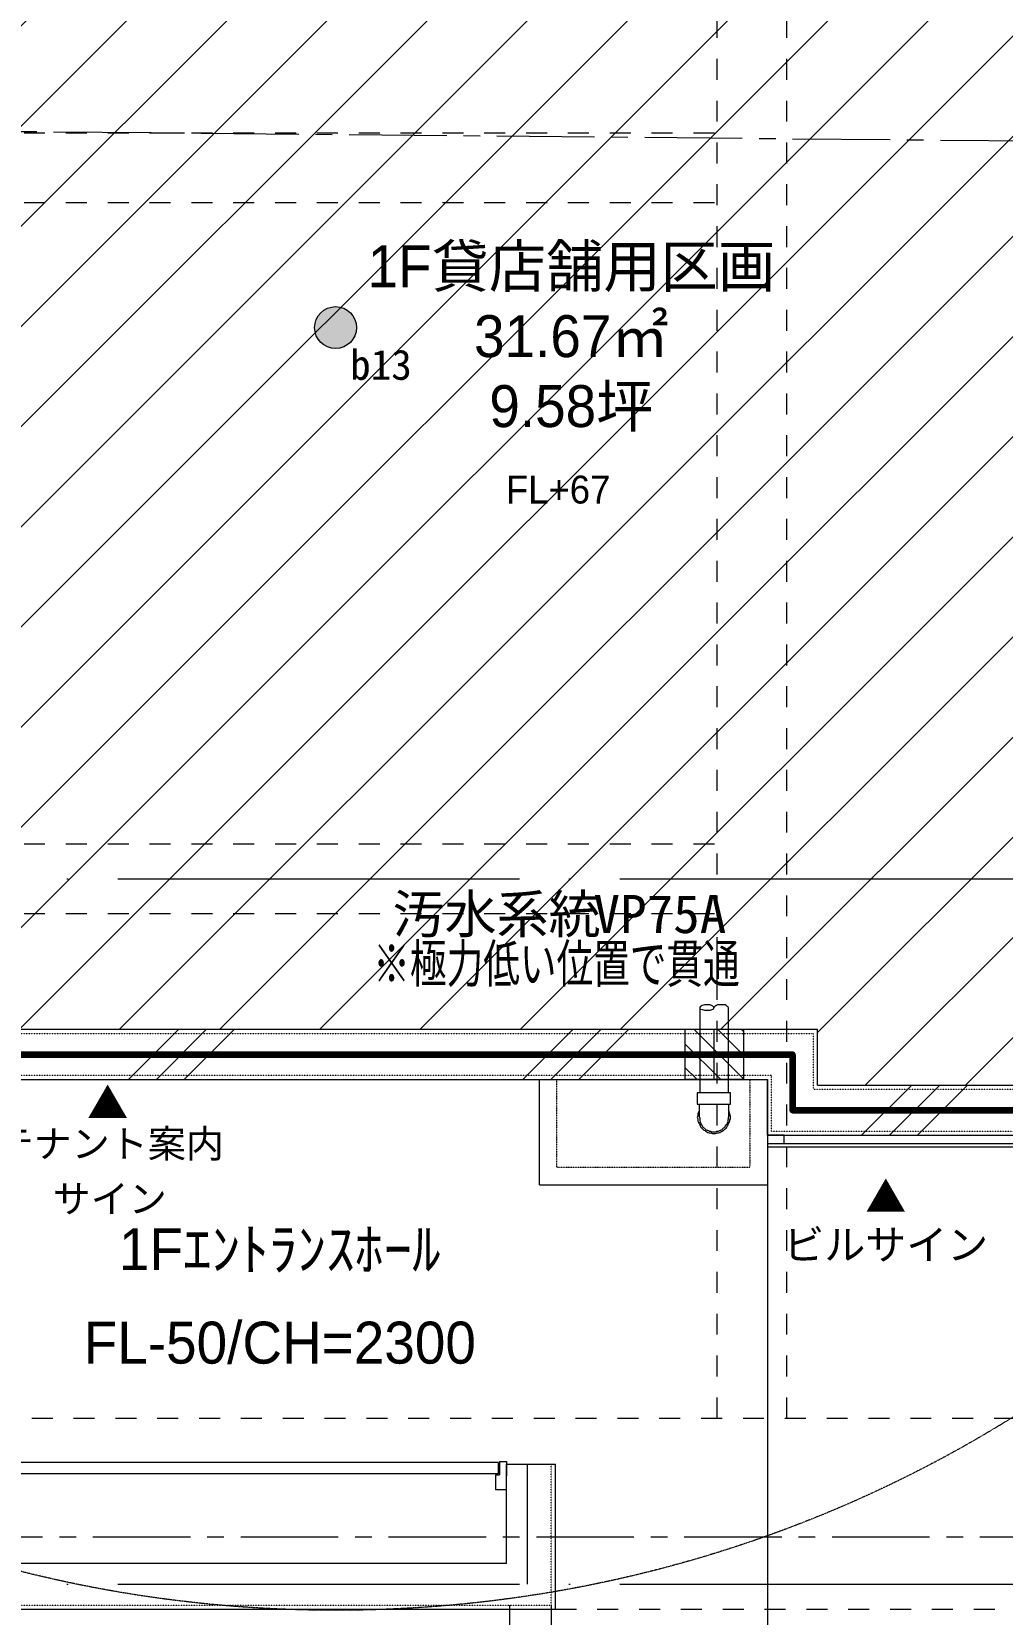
# Model space of a CAD drawing. Header units: millimetres. Extents: x 66582 to 239543, y 3715 to 66615.
# Drawn here: x 81535 to 85015, y 21828 to 27503 of the extents above; entities that cross this region are included whole.
import ezdxf

# ---------------------------------------------------------------- set-up
doc = ezdxf.new("R2010")
doc.units = ezdxf.units.MM
doc.set_wipeout_variables(frame=1)
for name, pattern in [('ACAD_ISO04W100', [30, 24, -3, 0, -3]), ('CENTER', [10.599999999999998, 7, -1.199999999999999, 1.199999999999999, -1.199999999999999]), ('DASHED1', [2.5, 1.25, -1.25]), ('GRAY', [0.2, 0.1, -0.1]), ('VW-01 短破線', [2.1161248, 1.0580624, -1.0580624]), ('ラインタイプ-35', [1.0580623999999998, 0.352679, -0.7053833999999999])]:
    doc.linetypes.add(name, pattern=pattern)
doc.layers.get('Defpoints').update_dxf_attribs({"color": 252})
for name, color, linetype, lineweight in [('1-0通芯', 2, 'ACAD_ISO04W100', 5), ('1-1 躯体', 6, 'Continuous', 18), ('1-12 天伏図', 1, 'Continuous', 13), ('1-18 敷地境界線', 6, 'Continuous', 20), ('1-4 金属建具類', 1, 'Continuous', 13), ('10-12 ハッチ', 50, 'Continuous', 13), ('2-9 室名', 150, 'Continuous', 13), ('5-1 換気ダクト', 80, 'Continuous', 9), ('6-4 排水管・通気管', 32, 'Continuous', 13), ('C-0 リースライン図', 11, 'Continuous', 30), ('C-7 排煙検証図', 181, 'Continuous', 13), ('非常照明_プロット', 7, 'Continuous', 5)]:
    doc.layers.add(name, color=color, linetype=linetype, lineweight=lineweight)
doc.styles.add('MS Gothic', font='MS Gothic.ttf', dxfattribs={"height": 1})
doc.styles.add('MSPゴシック', font='MS PGothic.ttf')
doc.styles.add('ＭＳ ゴシック', font='MS Gothic.ttf', dxfattribs={"bigfont": 'ＭＳ ゴシック'})

# ---------------------------------------------------------------- blocks, each defined once
blk = doc.blocks.new('グループ-1760')
at = {"layer": '非常照明_プロット', "linetype": 'Continuous', "lineweight": 0, "true_color": 0x00bb00, "transparency": 33554687}
h = blk.add_hatch(color=92, dxfattribs=at)
edge = h.paths.add_edge_path()
edge.add_arc((2864.116820892189, 39887.69071382548), 75, 0, 360)
at = {"layer": '非常照明_プロット', "color": 30, "linetype": 'Continuous', "lineweight": 5, "true_color": 0xff6633, "transparency": 33554687}
blk.add_circle((2864.116820892189, 39887.69071382548), 75, dxfattribs=at)
at = {"color": 255, "linetype": 'Continuous', "lineweight": 5, "transparency": 33554687}
blk.add_wipeout([(2916.556879468857, 39682.80086439082), (3128.223546135523, 39682.80086439082), (3128.223546135523, 39823.91197550193), (2916.556879468857, 39823.91197550193)], dxfattribs=at).dxf.layer = '非常照明_プロット'
at = {"layer": '非常照明_プロット', "color": 94, "linetype": 'VW-01 短破線', "lineweight": 18, "true_color": 0x00aa00, "transparency": 33554687}
blk.add_circle((2864.116820892189, 39887.69071382548), 4600, dxfattribs=at)
at = {"layer": '非常照明_プロット', "color": 94, "true_color": 0x00aa00, "transparency": 33554687, "insert": (2916.556879468857, 39753.35641994637), "char_height": 108.2219328703704, "attachment_point": 4, "line_spacing_factor": 0.7886394515406936, "style": 'ＭＳ ゴシック'}
blk.add_mtext('b13', dxfattribs=at)

msp = doc.modelspace()

# ---------------------------------------------------------------- hatches: boundary and pattern name
at = {"layer": '10-12 ハッチ', "true_color": 0xaaaaaa, "transparency": 33554687}
h = msp.add_hatch(dxfattribs=at)
h.set_pattern_fill('RC', color=253, scale=50, style=0, pattern_type=2)
h.set_pattern_definition([(45, (79104.27385106582, 63394.58026604172), (-707.1067811865476, 707.1067811865476), []), (45, (79204.27385106582, 63394.58026604172), (-707.1067811865476, 707.1067811865476), []), (45, (79304.27385106582, 63394.58026604172), (-707.1067811865476, 707.1067811865476), [])])
h.paths.add_polyline_path([(85182.68183198619, 29470.95719287249), (85857.68143198617, 29480.95709287252), (85857.68143198617, 29065.9573928725), (85872.68143198617, 29065.9573928725), (85872.68143198617, 29050.9573928725), (86022.68143198617, 29050.9573928725), (86022.68143198617, 29650.95719287249), (79274.68143198617, 29650.95719287249), (79274.68143198617, 29470.95719287249)])
h.paths.add_polyline_path([(85857.68143198617, 29060.95729287252), (85855.18163198618, 29050.9573928725), (85857.68143198617, 29050.9573928725)])
h.paths.add_polyline_path([(71247.27385106582, 29650.95719287249), (71247.27385106582, 25450.67271244257), (71269.11696162084, 25450.67271244257), (71269.11696162084, 24913.69058351016), (71247.27385106582, 24913.69058351016), (71247.27385106582, 23275.95719287251), (72567.68163198618, 23275.95719287251), (72567.68163198618, 22470.9569928725), (72567.68183198616, 22470.9569928725), (72747.68163198618, 22470.9569928725), (72747.68163198618, 22543.45719287251), (73047.68163198615, 22543.45719287251), (73047.68143198614, 22543.45719287251), (73047.68143198614, 22708.45719287251), (73047.68163198615, 22708.45719287251), (72732.68163198618, 22708.45719287251), (72732.68163198618, 23760.95719287251), (73047.68163198615, 23760.95719287251), (73047.68143198614, 23760.95719287251), (73047.68143198614, 23910.95719287251), (73047.68163198618, 23910.95719287251), (72567.68163198618, 23910.95719287251), (72567.68163198618, 23425.95719287251), (71427.27385106582, 23425.95719287251), (71427.27385106582, 29470.95719287249), (72567.68183198616, 29470.95719287249), (72567.68183198616, 29050.9573928725), (73047.68143198614, 29050.9573928725), (73047.68143198614, 29050.95719287249), (73047.68143198614, 29470.95719287249), (77877.68183198619, 29470.95719287249), (77877.68183198619, 29050.9573928725), (78357.68143198617, 29050.9573928725), (78357.68143198617, 29470.95719287249), (78467.68143198617, 29470.95719287249), (78467.68143198617, 29650.95719287249)])
h.paths.add_polyline_path([(72607.68183198616, 29437.11089287252), (72607.68183198616, 29144.8034928725), (72607.68183198616, 29090.9573928725), (72661.52793198619, 29090.9573928725), (72953.83533198618, 29090.9573928725), (73007.68143198614, 29090.9573928725), (73007.68143198614, 29144.8034928725), (73007.68143198614, 29437.11089287252), (73007.68143198614, 29490.95699287251), (72953.83533198618, 29490.95699287251), (72661.52793198619, 29490.95699287251), (72607.68183198616, 29490.95699287251)], flags=16)
h.paths.add_polyline_path([(72623.06643198615, 29437.11089287252), (72623.06643198615, 29144.8034928725), (72623.06643198615, 29106.34199287252), (72661.52793198619, 29106.34199287252), (72953.83533198618, 29106.34199287252), (72992.29683198615, 29106.34199287252), (72992.29683198615, 29144.8034928725), (72992.29683198615, 29437.11089287252), (72992.29683198615, 29475.57239287252), (72953.83533198618, 29475.57239287252), (72661.52793198619, 29475.57239287252), (72623.06643198615, 29475.57239287252)], flags=0)
h.paths.add_polyline_path([(77917.68183198619, 29437.11089287252), (77917.68183198619, 29144.8034928725), (77917.68183198619, 29090.9573928725), (77971.52793198622, 29090.9573928725), (78263.8353319862, 29090.9573928725), (78317.68143198617, 29090.9573928725), (78317.68143198617, 29144.8034928725), (78317.68143198617, 29437.11089287252), (78317.68143198617, 29490.95699287251), (78263.8353319862, 29490.95699287251), (77971.52793198622, 29490.95699287251), (77917.68183198619, 29490.95699287251)], flags=16)
h.paths.add_polyline_path([(77933.06643198618, 29437.11089287252), (77933.06643198618, 29144.8034928725), (77933.06643198618, 29106.34199287252), (77971.52793198622, 29106.34199287252), (78263.8353319862, 29106.34199287252), (78302.29683198618, 29106.34199287252), (78302.29683198618, 29144.8034928725), (78302.29683198618, 29437.11089287252), (78302.29683198618, 29475.57239287252), (78263.8353319862, 29475.57239287252), (77971.52793198622, 29475.57239287252), (77933.06643198618, 29475.57239287252)], flags=0)
h.paths.add_polyline_path([(71269.11696162084, 24913.69058351016), (71269.11696162084, 25450.67271244257), (71247.27385106582, 25450.67271244257), (71247.27385106582, 24913.69058351016)])
h.paths.add_polyline_path([(73842.68163198618, 23760.95719287251), (77877.68183198619, 23760.95719287251), (77877.68183198619, 23910.95719287251), (73842.68163198618, 23910.95719287251)])
h.paths.add_polyline_path([(77877.68183198619, 23910.95719287251), (77877.68183198619, 23760.95719287251), (78357.68143198617, 23760.95719287251), (78357.68143198617, 23910.95719287251)])
h.paths.add_polyline_path([(78357.68143198617, 23910.95719287251), (78357.68143198617, 23760.95719287251), (78357.68143198617, 23745.95719287251), (84172.68163198617, 23745.95719287251), (84172.68163198617, 23545.95719287251), (85862.68163198618, 23545.95719287251), (85862.68163198618, 21990.95739287251), (85377.68183198619, 21990.95739287251), (85367.68163198618, 21990.95739287251), (85367.68163198618, 22765.95719287251), (85217.68163198618, 22765.95719287251), (85217.68163198618, 21855.95719287251), (86012.68163198618, 21855.95719287251), (86012.68163198618, 23725.95719287251), (84352.68163198617, 23725.95719287251), (84352.68163198617, 23925.95719287251), (78357.68143198617, 23925.95719287251)])

# ---------------------------------------------------------------- linework, layer by layer
at = {"layer": '1-0通芯', "ltscale": 60, "transparency": 33554687}
for p, q in [((71312.68163198618, 23835.9571928725), (84262.68163198618, 23835.9571928725)), ((71312.68163198618, 23835.9571928725), (84262.68163198618, 23835.9571928725)), ((84262.68163198618, 23635.9571928725), (84262.68163198618, 23835.9571928725)), ((84262.68163198618, 23635.9571928725), (84262.68163198618, 23835.9571928725)), ((84262.68163198618, 23635.9571928725), (90458.21951444978, 23635.9571928725)), ((84262.68163198618, 23635.9571928725), (90458.21951444978, 23635.9571928725)), ((83312.68163198618, 21935.9571928725), (83312.68163198618, 22365.9571928725)), ((83312.68163198618, 21935.9571928725), (83312.68163198618, 22365.9571928725)), ((69243.00486318154, 21935.9571928725), (88529.30997638889, 21935.9571928725)), ((69243.00486318154, 21935.9571928725), (88529.30997638889, 21935.9571928725))]:
    msp.add_line(p, q, dxfattribs=at)
at = {"layer": '1-1 躯体'}
for p, q in [((73842.68163198618, 23925.9571928725), (84352.68163198617, 23925.9571928725)), ((84352.68163198617, 23725.9571928725), (84352.68163198617, 23925.9571928725)), ((73842.68163198618, 23745.9571928725), (84172.68163198617, 23745.9571928725)), ((83355.18163198617, 23368.4571928725), (83355.18163198617, 23745.9571928725)), ((84172.68163198617, 23545.9571928725), (84172.68163198617, 23745.9571928725)), ((84172.68163198617, 23745.9571928725), (84172.68163198617, 23368.4571928725)), ((84352.68163198617, 23725.9571928725), (86027.68163198618, 23725.9571928725)), ((84172.68163198617, 23545.9571928725), (85862.68163198618, 23545.9571928725)), ((84172.68163198617, 23515.9571928725), (85202.68163198618, 23515.9571928725)), ((84172.68163198617, 23503.9571928725), (85202.68163198618, 23503.9571928725)), ((83355.18163198617, 23368.4571928725), (84172.68163198617, 23368.4571928725)), ((83237.68163198618, 22365.9571928725), (83412.68163198618, 22365.9571928725)), ((83237.68163198618, 22010.9571928725), (83237.68163198618, 22365.9571928725)), ((83412.68163198618, 21845.9571928725), (83412.68163198618, 22365.9571928725)), ((78487.68163198618, 22010.9571928725), (83237.68163198618, 22010.9571928725)), ((83247.68163198618, 21860.9571928725), (83247.68163198618, 20760.9571928725)), ((83397.68163198618, 21860.9571928725), (83397.68163198618, 20610.9571928725)), ((78502.68163198618, 21845.9571928725), (83412.68163198618, 21845.9571928725))]:
    msp.add_line(p, q, dxfattribs=at)
at = {"layer": '1-1 躯体', "linetype": 'ラインタイプ-35'}
for p, q in [((73842.68163198618, 23910.9571928725), (84337.68163198617, 23910.9571928725)), ((84337.68163198617, 23710.9571928725), (84337.68163198617, 23910.9571928725)), ((73842.68163198618, 23760.9571928725), (84187.68163198617, 23760.9571928725)), ((84187.68163198617, 23560.9571928725), (84187.68163198617, 23760.9571928725)), ((84337.68163198617, 23710.9571928725), (86012.68163198618, 23710.9571928725)), ((84187.68163198617, 23560.9571928725), (85862.68163198618, 23560.9571928725)), ((83397.68163198618, 21860.9571928725), (83397.68163198618, 22365.9571928725)), ((78487.68163198618, 21860.9571928725), (83397.68163198618, 21860.9571928725))]:
    msp.add_line(p, q, dxfattribs=at)
at = {"layer": '1-1 躯体', "linetype": 'GRAY', "ltscale": 5}
for p, q in [((83417.68163198617, 23430.9571928725), (83417.68163198617, 23745.9571928725)), ((84110.18163198617, 23745.9571928725), (84110.18163198617, 23430.9571928725)), ((83417.68163198617, 23430.9571928725), (84110.18163198617, 23430.9571928725))]:
    msp.add_line(p, q, dxfattribs=at)
at = {"layer": '1-1 躯体', "color": 253, "true_color": 0xaaaaaa}
msp.add_line((84172.68163198617, 23545.9571928725), (84172.68163198617, 19845.9571928725), dxfattribs=at)
at = {"layer": '1-1 躯体'}
msp.add_lwpolyline([(84172.68163198617, 23545.9571928725), (84172.68163198617, 23515.9571928725), (84232.68163198617, 23515.9571928725), (84232.68163198617, 23545.9571928725)], close=True, dxfattribs=at)
at = {"layer": '1-12 天伏図', "linetype": 'DASHED1', "ltscale": 60, "transparency": 33554687}
for p, q in [((78535.18163198618, 22530.9571928725), (85202.68163198618, 22530.9571928725)), ((83412.68163198618, 21845.9571928725), (85202.68163198618, 21845.9571928725))]:
    msp.add_line(p, q, dxfattribs=at)
at = {"layer": '1-18 敷地境界線', "color": 10, "linetype": 'CENTER', "ltscale": 50}
for p, q in [((88852.54079061028, 27075.1369101507), (73787.3265249204, 27217.33131623756)), ((73804.3167980299, 22106.17387391531), (90228.69765180058, 22106.17387391531))]:
    msp.add_line(p, q, dxfattribs=at)
at = {"layer": '1-4 金属建具類'}
for p, q in [((83207.34829865293, 22371.9571327682), (80438.68163198618, 22371.9571327682)), ((83207.34829865293, 22371.9571928725), (83207.34829865293, 22331.95719287203)), ((83212.68163198618, 22375.9571928725), (83237.68163198618, 22375.9571928725)), ((83212.68163198618, 22375.9571928725), (83212.68163198618, 22327.9571928725)), ((83212.68163198615, 22375.95716677377), (83237.68163198615, 22375.95716677377)), ((83212.68163198615, 22375.95716677377), (83212.68163198615, 22327.95716677377)), ((83237.68163198618, 22375.9571928725), (83237.68163198618, 22362.62369402436)), ((83237.68163198615, 22375.95716677377), (83237.68163198615, 22362.62366792563)), ((83237.68163198618, 22365.9571928725), (83237.68163198618, 22323.9571928725)), ((83207.34829865293, 22331.9571327682), (80438.68163198618, 22331.9571327682)), ((83197.68163198618, 22327.9571928725), (83197.68163198618, 22275.9571928725)), ((83197.68163198618, 22327.9571928725), (83212.68163198618, 22327.9571928725)), ((83197.68163198615, 22327.95716677377), (83197.68163198615, 22275.95716677377)), ((83197.68163198615, 22327.95716677377), (83212.68163198615, 22327.95716677377)), ((83197.68163198618, 22275.9571928725), (83237.68163198618, 22275.9571928725)), ((83197.68163198615, 22275.95716677377), (83237.68163198615, 22275.95716677377)), ((83237.68163198618, 22275.9571928725), (83237.68163198618, 22289.29069172063)), ((83237.68163198615, 22275.95716677377), (83237.68163198615, 22289.29066562191))]:
    msp.add_line(p, q, dxfattribs=at)
at = {"layer": 'Defpoints'}
msp.add_lwpolyline([(80462.67671964571, 29585.95719287249), (80462.67671964571, 23835.9571928725), (84262.68163198618, 23835.9571928725), (84262.68163198618, 23635.9571928725), (85912.68163198618, 23635.9571928725), (85912.68163198618, 29585.95719287249)], close=True, dxfattribs=at)

# ---------------------------------------------------------------- texts
at = {"layer": '2-9 室名', "ltscale": 80, "char_height": 150.4817708333333, "attachment_point": 2, "line_spacing_factor": 0.9998676022772409, "style": 'MSPゴシック'}
for s, insert in [('1F貸店舗用区画\\P31.67㎡\\P9.58坪', (83469.78787811697, 26737.55380105416)), ('1Fｴﾝﾄﾗﾝｽﾎｰﾙ', (82424.51822913653, 23212.50524503533)), ('FL-50/CH=2300', (82424.51822913653, 22877.38857836867))]:
    msp.add_mtext(s, dxfattribs=dict(at, insert=insert))
at = {"layer": '2-9 室名', "color": 7, "ltscale": 80, "insert": (83422.27980832098, 25911.2523641118), "char_height": 100, "attachment_point": 2, "line_spacing_factor": 0.9998676022772409, "style": 'MSPゴシック'}
msp.add_mtext('FL+67', dxfattribs=at)
at = {"layer": '2-9 室名', "transparency": 33554687, "char_height": 107.6707175925926, "attachment_point": 2, "line_spacing_factor": 1.184259221185082, "style": 'MSPゴシック'}
for s, insert in [('▲', (81807.323843612, 23714.02534089974)), ('\\H0.9287576254x;テナント案内\\Pサイン', (81814.87838748036, 23565.55677493431)), ('▲', (84597.07042350221, 23377.25536006582)), ('ビルサイン', (84597.07042350221, 23207.25536006582))]:
    msp.add_mtext(s, dxfattribs=dict(at, insert=insert))

# ---------------------------------------------------------------- next in the draw order: block references
at = {"layer": '非常照明_プロット', "color": 7, "transparency": 33554687}
msp.add_blockref('グループ-1760', (79760.31853031713, -13445.38515722208), dxfattribs=at)

# ---------------------------------------------------------------- next in the draw order: hatches: boundary and pattern name
at = {"layer": 'C-7 排煙検証図', "transparency": 33554636}
h = msp.add_hatch(dxfattribs=at)
h.set_pattern_fill('ANSI31', color=220, scale=80)
h.set_pattern_definition([(45, (36904.27385106582, 63394.58026604171), (-179.6051224213831, 179.6051224213831), [])])
h.paths.add_polyline_path([(80520.17671964572, 23925.9571928725), (84352.68163198618, 23925.9571928725), (84352.68163198618, 23725.9571928725), (85977.68143198617, 23725.9571928725), (85977.68143198617, 29050.95739287251), (85377.68183198619, 29050.95739287251), (85377.68183198619, 29470.95719287251), (80520.17671964572, 29470.95719287251)])

# ---------------------------------------------------------------- next in the draw order: linework, layer by layer
at = {"layer": '1-0通芯', "ltscale": 60, "transparency": 33554687}
msp.add_line((69243.00486318154, 24465.9571928725), (88529.30997638889, 24465.9571928725), dxfattribs=at)
at = {"layer": '1-12 天伏図', "linetype": 'DASHED1', "ltscale": 60, "transparency": 33554687}
for p, q in [((83992.68163198623, 22530.9571928725), (83992.68163198623, 29050.95719287249)), ((84242.68163198623, 22530.9571928725), (84242.68163198623, 29050.95719287249))]:
    msp.add_line(p, q, dxfattribs=at)
for points in [[(78357.68143198617, 27140.9571928725), (83992.68163198623, 27140.9571928725)], [(78357.68143198617, 26890.9571928725), (83992.68163198623, 26890.9571928725)], [(78357.68143198617, 24590.9571928725), (83992.68163198623, 24590.9571928725)], [(78357.68143198617, 24340.9571928725), (83992.68163198623, 24340.9571928725)]]:
    msp.add_lwpolyline(points, dxfattribs=at)
at = {"layer": '5-1 換気ダクト', "color": 92, "linetype": 'Continuous', "lineweight": 20, "true_color": 0x00c000}
for p, q in [((83929.88155228412, 24002.70832996346), (83929.88155228412, 23697.90781777678)), ((84033.59722692818, 23697.90781777678), (84033.59722692818, 24002.70832996346)), ((84039.94696845065, 23697.90781777678), (83921.41523025415, 23697.90781777678)), ((83921.41523025415, 23697.90781777678), (83921.41523025415, 23657.69171154212)), ((84039.94696845065, 23657.69171154212), (84039.94696845065, 23697.90781777678)), ((83921.41523025415, 23657.69171154212), (84039.94696845065, 23657.69171154212)), ((83923.53073416933, 23615.35794820764), (83921.41523025415, 23609.00820668516)), ((83925.64839126913, 23628.05850784491), (83923.53073416933, 23623.82534682993)), ((83923.53073416933, 23623.82534682993), (83923.53073416933, 23619.59110922262)), ((83923.53073416933, 23619.59110922262), (83923.53073416933, 23615.35794820764)), ((83927.7638951843, 23632.29166885989), (83925.64839126913, 23628.05850784491)), ((83927.7638951843, 23657.69171154212), (83927.7638951843, 23611.12478719265)), ((83927.7638951843, 23636.52482987488), (83927.7638951843, 23632.29166885989)), ((83927.7638951843, 23611.12478719265), (83929.88155228412, 23606.89054958535)), ((84033.59722692818, 23657.69171154212), (84033.59722692818, 23611.12478719265)), ((84035.714884028, 23632.29166885989), (84033.59722692818, 23636.52482987488)), ((84033.59722692818, 23606.89054958535), (84033.59722692818, 23611.12478719265)), ((84035.714884028, 23628.05850784491), (84035.714884028, 23632.29166885989)), ((84037.83146453548, 23623.82534682993), (84035.714884028, 23628.05850784491)), ((84037.83146453548, 23619.59110922262), (84037.83146453548, 23623.82534682993)), ((84039.94696845065, 23615.35794820764), (84037.83146453548, 23619.59110922262)), ((84039.94696845065, 23609.00820668516), (84039.94696845065, 23615.35794820764)), ((83921.41523025415, 23609.00820668516), (83923.53073416933, 23604.77504567018)), ((83923.53073416933, 23604.77504567018), (83923.53073416933, 23600.54080806288)), ((83923.53073416933, 23600.54080806288), (83923.53073416933, 23596.30764704789)), ((83923.53073416933, 23596.30764704789), (83925.64839126913, 23592.07448603291)), ((83925.64839126913, 23592.07448603291), (83927.7638951843, 23587.84078672176)), ((83927.7638951843, 23587.84078672176), (83929.88155228412, 23583.60816400294)), ((83929.88155228412, 23606.89054958535), (83929.88155228412, 23604.77504567018)), ((83929.88155228412, 23604.77504567018), (83929.88155228412, 23600.54080806288)), ((83929.88155228412, 23600.54080806288), (83929.88155228412, 23598.42476585155)), ((83929.88155228412, 23598.42476585155), (83931.9981327916, 23594.1910665404)), ((83929.88155228412, 23583.60816400294), (83931.9981327916, 23579.37500298796)), ((83931.9981327916, 23594.1910665404), (83931.9981327916, 23592.07448603291)), ((83931.9981327916, 23592.07448603291), (83934.11363670678, 23587.84078672176)), ((83931.9981327916, 23579.37500298796), (83934.11363670678, 23575.14184197297)), ((83934.11363670678, 23587.84078672176), (83934.11363670678, 23585.7252828066)), ((83934.11363670678, 23585.7252828066), (83936.2312938066, 23583.60816400294)), ((83934.11363670678, 23575.14184197297), (83938.34787431409, 23570.90868095799)), ((83936.2312938066, 23583.60816400294), (83938.34787431409, 23579.37500298796)), ((83938.34787431409, 23579.37500298796), (83940.46445482157, 23577.25734588815)), ((83938.34787431409, 23570.90868095799), (83940.46445482157, 23568.79156215434)), ((83940.46445482157, 23577.25734588815), (83942.58103532907, 23575.14184197297)), ((83940.46445482157, 23568.79156215434), (83944.69869242888, 23564.55893943552)), ((83942.58103532907, 23575.14184197297), (83944.69869242888, 23573.02418487316)), ((83944.69869242888, 23573.02418487316), (83946.81419634406, 23570.90868095799)), ((83944.69869242888, 23564.55893943552), (83948.93185344386, 23562.4412823357)), ((83946.81419634406, 23570.90868095799), (83948.93185344386, 23568.79156215434)), ((83948.93185344386, 23568.79156215434), (83951.04843395136, 23566.67444335068)), ((83948.93185344386, 23562.4412823357), (83951.04843395136, 23560.32470182821)), ((83951.04843395136, 23566.67444335068), (83955.28159496633, 23564.55893943552)), ((83951.04843395136, 23560.32470182821), (83955.28159496633, 23558.20812132072)), ((83955.28159496633, 23564.55893943552), (83957.39817547383, 23564.55893943552)), ((83955.28159496633, 23558.20812132072), (83959.51475598133, 23556.09154081323)), ((83957.39817547383, 23564.55893943552), (83961.63133648882, 23562.4412823357)), ((83959.51475598133, 23556.09154081323), (83963.74899358864, 23553.97388371341)), ((83961.63133648882, 23562.4412823357), (83963.74899358864, 23560.32470182821)), ((83963.74899358864, 23560.32470182821), (83965.86342091148, 23560.32470182821)), ((83965.86342091148, 23560.32470182821), (83970.09873511111, 23560.32470182821)), ((83970.09873511111, 23560.32470182821), (83972.21423902627, 23558.20812132072)), ((83972.21423902627, 23558.20812132072), (83976.44740004126, 23558.20812132072)), ((83976.44740004126, 23558.20812132072), (83978.56505714107, 23558.20812132072)), ((83978.56505714107, 23558.20812132072), (83982.79821815607, 23558.20812132072)), ((83982.79821815607, 23558.20812132072), (83984.91479866355, 23558.20812132072)), ((83984.91479866355, 23558.20812132072), (83989.14795967854, 23558.20812132072)), ((83989.14795967854, 23558.20812132072), (83991.26454018602, 23560.32470182821)), ((83991.26454018602, 23560.32470182821), (83995.497701201, 23560.32470182821)), ((83995.497701201, 23560.32470182821), (83997.61535830083, 23560.32470182821)), ((83997.61535830083, 23560.32470182821), (84001.8485193158, 23562.4412823357)), ((83997.61535830083, 23553.97388371341), (84001.8485193158, 23556.09154081323)), ((84001.8485193158, 23562.4412823357), (84003.9650998233, 23564.55893943552)), ((84001.8485193158, 23556.09154081323), (84006.08060373846, 23558.20812132072)), ((84003.9650998233, 23564.55893943552), (84006.08060373846, 23564.55893943552)), ((84006.08060373846, 23564.55893943552), (84010.31484134577, 23566.67444335068)), ((84006.08060373846, 23558.20812132072), (84010.31484134577, 23560.32470182821)), ((84010.31484134577, 23566.67444335068), (84012.43142185327, 23568.79156215434)), ((84010.31484134577, 23560.32470182821), (84014.54800236075, 23562.4412823357)), ((84012.43142185327, 23568.79156215434), (84014.54800236075, 23570.90868095799)), ((84014.54800236075, 23570.90868095799), (84016.66565946057, 23573.02418487316)), ((84014.54800236075, 23562.4412823357), (84016.66565946057, 23564.55893943552)), ((84016.66565946057, 23573.02418487316), (84018.78008678342, 23575.14184197297)), ((84016.66565946057, 23564.55893943552), (84020.89774388322, 23568.79156215434)), ((84018.78008678342, 23575.14184197297), (84020.89774388322, 23577.25734588815)), ((84020.89774388322, 23577.25734588815), (84023.01540098304, 23579.37500298796)), ((84020.89774388322, 23568.79156215434), (84025.13090489822, 23570.90868095799)), ((84023.01540098304, 23579.37500298796), (84025.13090489822, 23583.60816400294)), ((84025.13090489822, 23583.60816400294), (84027.24856199803, 23585.7252828066)), ((84025.13090489822, 23570.90868095799), (84027.24856199803, 23575.14184197297)), ((84027.24856199803, 23585.7252828066), (84029.36406591319, 23587.84078672176)), ((84027.24856199803, 23575.14184197297), (84029.36406591319, 23579.37500298796)), ((84029.36406591319, 23592.07448603291), (84031.48172301301, 23594.1910665404)), ((84029.36406591319, 23587.84078672176), (84029.36406591319, 23592.07448603291)), ((84029.36406591319, 23579.37500298796), (84031.48172301301, 23583.60816400294)), ((84031.48172301301, 23600.54080806288), (84033.59722692818, 23604.77504567018)), ((84031.48172301301, 23598.42476585155), (84031.48172301301, 23600.54080806288)), ((84031.48172301301, 23594.1910665404), (84031.48172301301, 23598.42476585155)), ((84031.48172301301, 23583.60816400294), (84033.59722692818, 23587.84078672176)), ((84033.59722692818, 23604.77504567018), (84033.59722692818, 23606.89054958535)), ((84033.59722692818, 23587.84078672176), (84035.714884028, 23592.07448603291)), ((84035.714884028, 23592.07448603291), (84037.83146453548, 23596.30764704789)), ((84037.83146453548, 23600.54080806288), (84039.94696845065, 23604.77504567018)), ((84037.83146453548, 23596.30764704789), (84037.83146453548, 23600.54080806288)), ((84039.94696845065, 23604.77504567018), (84039.94696845065, 23609.00820668516)), ((83963.74899358864, 23553.97388371341), (83970.09873511111, 23553.97388371341)), ((83970.09873511111, 23553.97388371341), (83974.3318961261, 23551.85837979824)), ((83974.3318961261, 23551.85837979824), (83978.56505714107, 23551.85837979824)), ((83978.56505714107, 23551.85837979824), (83982.79821815607, 23551.85837979824)), ((83982.79821815607, 23551.85837979824), (83987.03030257871, 23551.85837979824)), ((83987.03030257871, 23551.85837979824), (83993.38112069352, 23553.97388371341)), ((83993.38112069352, 23553.97388371341), (83997.61535830083, 23553.97388371341))]:
    msp.add_line(p, q, dxfattribs=at)
for points in [[(83929.88155228412, 24002.70832996346), (83931.9981327916, 23998.47516894848), (83938.34787431409, 23996.35858844098), (83946.81527293638, 23994.24146963733), (83957.39817547383, 23994.24146963733), (83967.98107801129, 23994.24146963733), (83976.44847663358, 23998.47516894848), (83980.68163764857, 24000.59174945597), (83980.68163764857, 24004.82491047095), (83976.44847663358, 24009.05807148594), (83967.98107801129, 24013.29177079708), (83957.39817547383, 24013.29177079708), (83946.81527293638, 24013.29177079708), (83938.34787431409, 24011.17519028959), (83931.9981327916, 24006.94149097845), (83929.88155228412, 24002.70832996346)], [(84033.59722692818, 24002.70832996346), (84031.48064642069, 24004.82491047095), (84031.48064642069, 24006.94149097845), (84027.2474854057, 24009.05807148594), (84025.13090489822, 24011.17519028959), (84020.89774388322, 24013.29177079708), (84014.54692576843, 24013.29177079708), (84010.31376475345, 24013.29177079708), (84003.96402323098, 24013.29177079708), (83999.73086221599, 24013.29177079708), (83993.38004410118, 24013.29177079708), (83989.14688308621, 24011.17519028959), (83984.91372207123, 24009.05807148594), (83982.79714156373, 24006.94149097845), (83980.68056105624, 24004.82491047095), (83980.68056105624, 24002.70832996346)]]:
    msp.add_lwpolyline(points, dxfattribs=at)
at = {"layer": '6-4 排水管・通気管', "color": 12, "linetype": 'Continuous', "lineweight": 20, "true_color": 0xbf0000}
for p, q in [((83876.96488641218, 23926.50820191679), (83876.96488641218, 23746.59078433758)), ((83876.96488641218, 23926.50820191679), (84086.51389280011, 23926.50820191679)), ((84086.51389280011, 23748.70790314123), (83908.71467061687, 23926.50820191679)), ((83980.68056105624, 23926.50820191679), (83980.68056105624, 23776.22560292327)), ((84086.51389280011, 23833.37489151403), (83993.38112069352, 23926.50820191679)), ((84086.51389280011, 23918.04080329451), (84078.04757077016, 23926.50820191679)), ((84086.51389280011, 23926.50820191679), (84086.51389280011, 23746.59078433758)), ((83876.96488641218, 23873.59153604486), (84003.9650998233, 23746.59078433758)), ((83876.96488641218, 23788.92400937589), (83919.29757315434, 23746.59078433758)), ((83980.68056105624, 23797.39194629434), (83980.68056105624, 23746.59078433758)), ((83876.96488641218, 23746.59078433758), (84086.51389280011, 23746.59078433758))]:
    msp.add_line(p, q, dxfattribs=at)
at = {"layer": 'C-0 リースライン図', "lineweight": 200}
msp.add_lwpolyline([(80462.67671964571, 29560.95719287249), (80462.67671964571, 23835.9571928725), (84262.68163198618, 23835.9571928725), (84262.68163198618, 23635.9571928725), (85912.68163198617, 23635.9571928725), (85912.68163198618, 29585.95719287251), (80462.67671964574, 29585.95719287251)], dxfattribs=at)

# ---------------------------------------------------------------- next in the draw order: texts
at = {"layer": '5-1 換気ダクト', "color": 92, "linetype": 'Continuous', "true_color": 0x00c000, "style": 'MS Gothic'}
for s, width, p in [('汚水系統', 0.9964813137226615, (82828.91733202967, 24270.73778305459)), ('VP75A', 1.021186672599397, (83549.14575376229, 24270.73778305459))]:
    msp.add_text(s, height=137.0964184683176, dxfattribs=dict(at, width=width)).set_placement(p)
at = {"layer": '6-4 排水管・通気管', "color": 12, "linetype": 'Continuous', "true_color": 0xbf0000, "style": 'MS Gothic', "width": 0.7026139386687952}
msp.add_text('※極力低い位置で貫通', height=137.0964184683176, dxfattribs=at).set_placement((82759.59878211316, 24092.92994813276))

doc.saveas('drawing.dxf')
